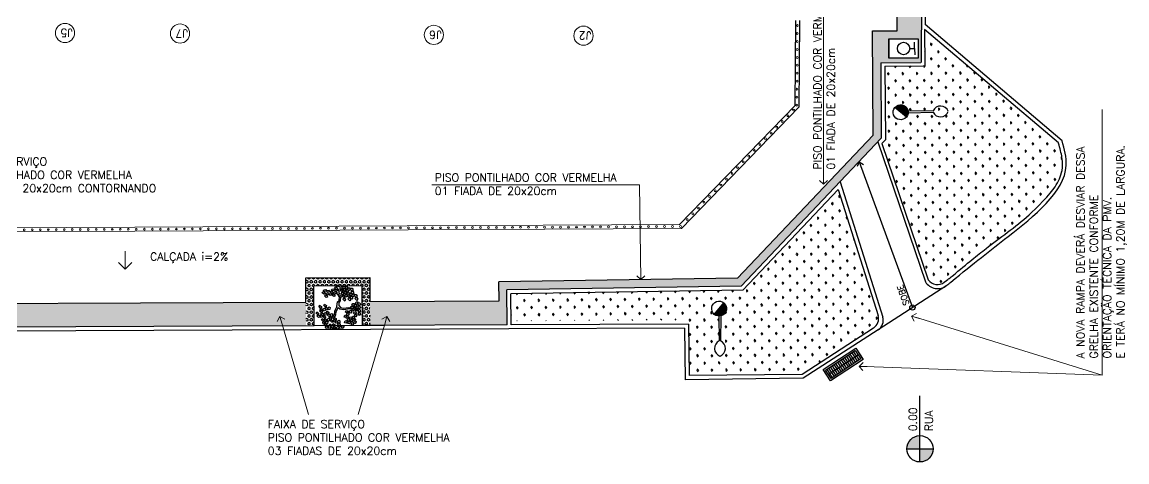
# Model space of a CAD drawing. Extents: x -1057 to 3416, y -340 to 4111.
# Drawn here: x 457.55 to 485.16, y 133.1 to 144.1 of the extents above; entities that cross this region are included whole.
import ezdxf

# ---------------------------------------------------------------- set-up
doc = ezdxf.new("R2010")
doc.units = 0
doc.header["$LTSCALE"] = 50
for name, pattern in [('CONTINU', [0]), ('DGN Style 1', [0.003115, 5.18318e-06, -0.00311]), ('HIDDEN', [9.525, 6.35, -3.175])]:
    doc.linetypes.add(name, pattern=pattern)
doc.layers.add('0.1', color=8, linetype='Continuous', lineweight=13)
doc.layers.add('Margem A3', color=8, linetype='DGN Style 1', lineweight=0)
for name, color, linetype in [('GRAMA', 90, 'Continuous'), ('HAC', 1, 'Continuous'), ('luminaria', 10, 'Continuous'), ('medir projeto', 6, 'Continuous'), ('OK', 96, 'Continuous'), ('Poste de cimento', 7, 'Continuous')]:
    doc.layers.add(name, color=color, linetype=linetype)
doc.styles.add('60x100', font='romans.shx', dxfattribs={"height": 0.2})
doc.styles.add('80X50', font='romans.shx')
doc.styles.get("Standard").update_dxf_attribs({"font": 'romans.shx'})

# ---------------------------------------------------------------- blocks, each defined once
blk = doc.blocks.new('L', base_point=(1.368, 0.591))
at = {"color": 3, "lineweight": -2}
for p, q in [((1.275, 0.567), (1.306, 0.592)), ((1.281, 0.65), (1.312, 0.675)), ((1.294, 0.6), (1.281, 0.65)), ((1.322, 0.591), (1.294, 0.6)), ((1.306, 0.592), (1.336, 0.538)), ((1.312, 0.675), (1.342, 0.621)), ((1.342, 0.621), (1.322, 0.591)), ((1.288, 0.517), (1.275, 0.567)), ((1.317, 0.508), (1.288, 0.517)), ((1.336, 0.538), (1.317, 0.508)), ((1.337, 0.489), (1.356, 0.548)), ((1.376, 0.484), (1.337, 0.489)), ((1.356, 0.548), (1.391, 0.554)), ((1.404, 0.527), (1.376, 0.484)), ((1.391, 0.554), (1.404, 0.527))]:
    blk.add_line(p, q, dxfattribs=at)
blk = doc.blocks.new('Árvore-13')
at = {"color": 3}
for p, q in [((-0.795, 0.302), (-0.961, 0.415)), ((-0.795, 0.406), (-0.953, 0.499)), ((-0.357, 0.349), (-0.795, 0.406)), ((-0.366, 0.227), (-0.795, 0.302)), ((-0.129, 0.105), (-0.366, 0.227)), ((-0.068, 0.19), (-0.357, 0.349)), ((-0.068, -0.036), (-0.129, 0.105)), ((0.029, 0.068), (-0.068, 0.19)), ((0.029, 0.068), (0.318, 0.331)), ((0.116, -0.055), (0.283, 0.133)), ((0.283, 0.133), (0.423, 0.284)), ((0.318, 0.331), (0.405, 0.537)), ((0.405, 0.537), (0.484, 0.659)), ((0.423, 0.284), (0.502, 0.509)), ((0.484, 0.659), (0.572, 0.715)), ((0.502, 0.509), (0.633, 0.668)), ((0.572, 0.715), (0.607, 0.819)), ((0.633, 0.668), (0.782, 0.715)), ((-0.296, -0.392), (-0.418, -0.693)), ((-0.199, -0.449), (-0.313, -0.74)), ((-0.313, -0.74), (-0.243, -0.89)), ((-0.147, -0.299), (-0.296, -0.392)), ((-0.05, -0.383), (-0.199, -0.449)), ((-0.068, -0.036), (-0.147, -0.299)), ((0.116, -0.055), (-0.05, -0.383))]:
    blk.add_line(p, q, dxfattribs=at)
at = {"color": 3, "xscale": 3.048, "yscale": 3.048, "zscale": 3.048}
for p, rotation in [((-0.716, 1.448), 295.0165150851705), ((0.169, 1.448), 190.1248425347958), ((-1.303, 0.884), 347.8021081598379), ((-0.926, 0.959), 295.0165150851705), ((-0.488, 1.26), 295.0165150851705), ((-0.348, 0.687), 295.0165150851705), ((-0.252, 1.138), 295.0165150851705), ((0.353, 0.95), 190.1248425347958), ((0.581, 1.401), 190.1248425347958), ((0.677, 0.781), 190.1248425347958), ((0.852, 1.344), 190.1248425347958), ((1.124, 0.565), 190.1248425347958), ((1.211, 1.147), 190.1248425347958), ((1.317, 0.753), 190.1248425347958), ((-1.443, 0.368), 347.8021081598379), ((-1.128, 0.415), 347.8021081598379), ((-0.848, 0.462), 295.0165150851705), ((0.765, 0.274), 190.1248425347958), ((0.8, -0.299), 190.1248425347958), ((1.203, -0.317), 190.1248425347958), ((1.246, 0.039), 190.1248425347958), ((1.579, 0.114), 190.1248425347958), ((-0.103, -0.899), 66.16076666471405), ((0.502, -1.003), 66.16076666471405), ((-0.453, -1.397), 66.16076666471405), ((-0.015, -1.19), 66.16076666471405), ((0.616, -1.322), 66.16076666471405)]:
    blk.add_blockref('L', p, dxfattribs=dict(at, rotation=rotation))
for p in [(-1.391, -0.308), (-1.233, -0.881), (-1.049, -0.533), (-0.874, -1.134), (-0.848, -0.449), (-0.672, -1.021), (-0.453, -1.04), (-0.445, -0.543)]:
    blk.add_blockref('L', p, dxfattribs=at)
blk = doc.blocks.new('A$C0cdc8d62')
at = {"layer": 'Margem A3', "color": 7, "linetype": 'CONTINU', "lineweight": -2}
blk.add_line((0.521, 0.242), (0.642, 0.242), dxfattribs=at)
blk.add_lwpolyline([(0, 0.002), (0.002, 0.486), (0.73, 0.483), (0.729, 0)], close=True, dxfattribs=at)
blk.add_circle((0.365, 0.243), 0.156, dxfattribs=at)
at = {"layer": 'medir projeto', "color": 7, "linetype": 'CONTINU', "lineweight": -2}
for q in [(0.642, 0.398), (0.642, 0.086)]:
    blk.add_line((0.642, 0.242), q, dxfattribs=at)
blk = doc.blocks.new('_Open90')
at = {"color": 0, "linetype": 'ByBlock', "lineweight": -2}
for p, q in [((0, 0), (-1, 0)), ((-0.5, 0.5), (0, 0)), ((0, 0), (-0.5, -0.5))]:
    blk.add_line(p, q, dxfattribs=at)
blk = doc.blocks.new('A$C27293851')
at = {"layer": 'Margem A3', "color": 7, "linetype": 'CONTINU', "lineweight": -2}
for points in [[(0.336, 0.975), (0.336, 0), (0, 0), (0, 0.975)], [(0.295, 0.934), (0.295, 0.041), (0.041, 0.041), (0.041, 0.934)]]:
    blk.add_lwpolyline(points, close=True, dxfattribs=at)
at = {"layer": 'medir projeto', "color": 7, "linetype": 'CONTINU', "lineweight": -2}
for p, q in [((0.041, 0.881), (0.295, 0.881)), ((0.168, 0.041), (0.168, 0.934)), ((0.041, 0.827), (0.295, 0.827)), ((0.041, 0.773), (0.295, 0.773)), ((0.041, 0.72), (0.295, 0.72)), ((0.041, 0.666), (0.295, 0.666)), ((0.041, 0.613), (0.295, 0.613)), ((0.041, 0.559), (0.295, 0.559)), ((0.041, 0.506), (0.295, 0.506)), ((0.041, 0.452), (0.295, 0.452)), ((0.041, 0.398), (0.295, 0.398)), ((0.041, 0.345), (0.295, 0.345)), ((0.041, 0.291), (0.295, 0.291)), ((0.041, 0.238), (0.295, 0.238)), ((0.041, 0.184), (0.295, 0.184)), ((0.041, 0.131), (0.295, 0.131)), ((0.041, 0.077), (0.295, 0.077))]:
    blk.add_line(p, q, dxfattribs=at)
blk = doc.blocks.new('poste concreto')
at = {"layer": 'Poste de cimento'}
h = blk.add_hatch(color=256, dxfattribs=at)
h.dxf.hatch_style = 1
h.paths.add_polyline_path([(364866.842, 7758015.357), (364866.767, 7758015.418), (364866.676, 7758015.455), (364866.578, 7758015.47), (364866.48, 7758015.455), (364866.39, 7758015.418), (364866.314, 7758015.357), (364866.254, 7758015.282), (364866.216, 7758015.191), (364866.201, 7758015.093), (364866.956, 7758015.093), (364866.94, 7758015.191), (364866.903, 7758015.282)])
for p, q in [((364866.815, 7758015.406), (364867.773, 7758016.191)), ((364866.886, 7758015.322), (364867.818, 7758016.138)), ((364866.216, 7758015.191), (364866.254, 7758015.282)), ((364866.254, 7758015.282), (364866.314, 7758015.357)), ((364866.314, 7758015.357), (364866.39, 7758015.418)), ((364866.39, 7758015.418), (364866.48, 7758015.455)), ((364866.48, 7758015.455), (364866.578, 7758015.47)), ((364866.578, 7758015.47), (364866.676, 7758015.455)), ((364866.676, 7758015.455), (364866.767, 7758015.418)), ((364866.767, 7758015.418), (364866.842, 7758015.357)), ((364866.842, 7758015.357), (364866.903, 7758015.282)), ((364866.903, 7758015.282), (364866.94, 7758015.191)), ((364866.201, 7758015.093), (364866.216, 7758015.191)), ((364866.216, 7758014.995), (364866.201, 7758015.093)), ((364866.956, 7758015.093), (364866.201, 7758015.093)), ((364866.254, 7758014.904), (364866.216, 7758014.995)), ((364866.314, 7758014.829), (364866.254, 7758014.904)), ((364866.39, 7758014.768), (364866.314, 7758014.829)), ((364866.48, 7758014.731), (364866.39, 7758014.768)), ((364866.578, 7758014.716), (364866.48, 7758014.731)), ((364866.676, 7758014.731), (364866.578, 7758014.716)), ((364866.767, 7758014.768), (364866.676, 7758014.731)), ((364866.842, 7758014.829), (364866.767, 7758014.768)), ((364866.903, 7758014.904), (364866.842, 7758014.829)), ((364866.94, 7758014.995), (364866.903, 7758014.904)), ((364866.94, 7758015.191), (364866.956, 7758015.093)), ((364866.956, 7758015.093), (364866.94, 7758014.995))]:
    blk.add_line(p, q, dxfattribs=at)
for centre, start, end in [((364868.17, 7758016.298), 60.7351, 195.0987), ((364867.989, 7758016.511), 245.3971, 19.7607)]:
    blk.add_arc(centre, 0.411, start, end, dxfattribs=at)

msp = doc.modelspace()

# ---------------------------------------------------------------- hatches: boundary and pattern name
at = {"layer": 'GRAMA'}
h = msp.add_hatch(dxfattribs=at)
h.set_pattern_fill('GRASS', color=256, scale=0.01, angle=90.64576)
edge = h.paths.add_edge_path()
edge.add_spline(control_points=[(480.764, 137.72), (480.771, 137.726), (480.779, 137.732), (481.203, 138.092), (481.419, 138.26), (481.817, 138.567), (481.995, 138.703), (482.364, 138.984), (482.55, 139.128), (482.892, 139.433), (483.258, 139.811), (483.457, 140.111), (483.517, 140.247), (483.561, 140.491), (483.559, 140.596), (483.524, 140.825), (483.492, 140.947), (483.457, 141.074), (483.457, 141.076), (483.456, 141.078)], knot_values=[7.308803, 7.308803, 7.308803, 7.308803, 7.338058, 7.338058, 8.153921, 8.153921, 8.780618, 8.780618, 9.407316, 9.407316, 10.057399, 10.057399, 10.577972, 10.577972, 10.952872, 10.952872, 11.327773, 11.327773, 11.333574, 11.333574, 11.333574, 11.333574], degree=3, periodic=0)
edge.add_line((483.456, 141.078), (480.105, 143.92))
edge.add_line((480.105, 143.92), (480.112, 143.007))
edge.add_line((480.112, 143.007), (479.112, 143))
edge.add_line((479.112, 143), (479.127, 141.157))
edge.add_line((479.127, 141.157), (479.042, 141.067))
edge.add_line((479.042, 141.067), (480.201, 137.652))
edge.add_arc((480.427, 137.81), 0.276, 214.9496, 308.8726)
edge.add_spline(control_points=[(480.6, 137.595), (480.685, 137.659), (480.706, 137.675), (480.726, 137.691)], knot_values=[7.181239, 7.181239, 7.181239, 7.181239, 7.260655, 7.260655, 7.260655, 7.260655], degree=3, periodic=0)
edge.add_spline(control_points=[(480.726, 137.691), (480.739, 137.701), (480.751, 137.71), (480.764, 137.72)], knot_values=[7.260655, 7.260655, 7.260655, 7.260655, 7.308803, 7.308803, 7.308803, 7.308803], degree=3, periodic=0)
h.paths.add_polyline_path([(479.695, 141.815), (479.68, 141.768), (479.654, 141.726), (479.617, 141.693), (479.573, 141.671), (479.526, 141.661), (479.478, 141.662), (479.431, 141.677), (479.388, 141.703), (479.356, 141.74), (479.333, 141.783), (479.324, 141.831), (479.325, 141.879), (479.339, 141.926), (479.365, 141.968), (479.402, 142.001), (479.446, 142.024), (479.493, 142.033), (479.541, 142.032), (479.588, 142.017), (479.631, 141.992), (479.664, 141.954), (479.686, 141.911), (479.696, 141.864)], flags=16)
h = msp.add_hatch(dxfattribs=at)
h.set_pattern_fill('GRASS', color=256, scale=0.01, angle=90.64576)
h.paths.add_polyline_path([(477.952, 139.917), (476.415, 138.294), (475.567, 137.399), (469.769, 137.306), (469.772, 136.626), (474.209, 136.647), (474.225, 135.257), (477.047, 135.289), (478.83, 136.446, 0.33711), (478.945, 136.765)])
h.paths.add_polyline_path([(475.158, 136.904), (475.143, 136.857), (475.118, 136.814), (475.08, 136.782), (475.037, 136.759), (475.017, 136.755), (475.01, 136.125, -0.66777), (474.994, 135.746, -0.66777), (474.975, 136.125), (474.962, 136.75), (474.941, 136.751), (474.894, 136.765), (474.852, 136.791), (474.819, 136.828), (474.796, 136.872), (474.787, 136.919), (474.788, 136.967), (474.803, 137.014), (474.828, 137.057), (474.866, 137.089), (474.909, 137.112), (474.957, 137.122), (475.005, 137.12), (475.052, 137.106), (475.094, 137.08), (475.127, 137.043), (475.149, 136.999), (475.159, 136.952)], flags=16)
at = {"layer": 'HAC'}
h = msp.add_hatch(dxfattribs=at)
h.set_pattern_fill('HEX', color=256, scale=0.01, angle=90.06446, style=0)
h.paths.add_polyline_path([(469.668, 137.404), (475.523, 137.498), (476.342, 138.363), (479.026, 141.196), (479.012, 143.081), (480.023, 143.089), (480.048, 149.957), (479.448, 149.979), (479.426, 143.883), (478.806, 143.883), (478.826, 141.275), (475.436, 137.697), (469.465, 137.601), (469.472, 137.125), (466.246, 137.114), (466.249, 136.51), (469.672, 136.526)])
h.paths.add_polyline_path([(479.217, 143.2), (479.215, 143.683), (479.945, 143.684), (479.947, 143.684), (479.947, 143.364), (479.948, 143.201), (479.217, 143.2)], flags=16)
edge = h.paths.add_edge_path(flags=0)
edge.add_arc((479.583, 143.442), 0.0081, 0, 360)
h = msp.add_hatch(dxfattribs=at)
h.set_pattern_fill('HEX', color=256, scale=0.01, angle=90.06446, style=0)
h.paths.add_polyline_path([(464.647, 137.093), (452.247, 137.044), (452.245, 138.044), (452.199, 138.044), (452.056, 137.967), (452.079, 138.044), (450.345, 138.036), (450.346, 137.035), (445.953, 137.015), (445.951, 137.615), (444.051, 137.605), (444.053, 137.005), (437.486, 136.975), (437.484, 137.575), (435.884, 137.568), (435.886, 136.968), (430.288, 136.941), (430.289, 137.541), (428.689, 137.539), (428.688, 136.939), (428.499, 136.938), (428.671, 136.339), (428.888, 136.34), (428.889, 137.34), (429.42, 137.34), (429.428, 137.37), (429.492, 137.34), (429.62, 137.34), (429.632, 137.383), (429.669, 137.389), (429.668, 137.34), (429.682, 137.34), (429.693, 137.377), (429.721, 137.377), (429.743, 137.34), (429.767, 137.34), (429.799, 137.345), (429.799, 137.34), (430.089, 137.341), (430.088, 136.341), (436.088, 136.369), (436.084, 137.369), (437.284, 137.374), (437.288, 136.374), (444.256, 136.406), (444.252, 137.406), (445.752, 137.414), (445.755, 136.414), (450.551, 136.436), (450.546, 137.837), (452.046, 137.843), (452.051, 136.443), (462.799, 136.494), (464.648, 136.502)])
h.paths.add_polyline_path([(429.474, 137.365), (429.447, 137.386), (429.459, 137.412), (429.508, 137.419), (429.53, 137.383), (429.533, 137.389)], flags=16)
h = msp.add_hatch(dxfattribs=at)
h.set_pattern_fill('HEX', color=256, scale=0.01, angle=90.06446, style=0)
h.paths.add_polyline_path([(464.845, 137.503), (465.4, 137.506), (465.408, 137.523), (465.457, 137.529), (465.471, 137.506), (465.485, 137.506), (465.486, 137.508), (465.535, 137.514), (465.539, 137.506), (466.045, 137.509), (466.048, 136.509), (466.248, 136.51), (466.244, 137.71), (464.644, 137.702), (464.648, 136.502), (464.848, 136.503)])
at = {"layer": 'medir projeto', "linetype": 'CONTINU', "lineweight": -2}
h = msp.add_hatch(color=7, dxfattribs=at)
h.dxf.hatch_style = 1
h.paths.add_polyline_path([(479.993, 133.756, 0.414214), (479.664, 133.427), (479.993, 133.427)])
h.paths.add_polyline_path([(479.993, 133.427), (479.993, 133.098, 0.414214), (480.322, 133.427)])

# ---------------------------------------------------------------- linework, layer by layer
at = {"layer": '0.1', "color": 7}
for p, q in [((477.585, 140.043), (477.585, 145.656)), ((484.543, 141.912), (484.543, 135.27)), ((472.986, 140.034), (467.792, 140.034)), ((473.015, 137.658), (472.986, 140.034)), ((460.129, 138.372), (460.129, 137.921)), ((460.129, 137.921), (459.961, 138.087)), ((460.129, 137.921), (460.297, 138.087))]:
    msp.add_line(p, q, dxfattribs=at)
at = {"layer": '0.1', "color": 8, "linetype": 'CONTINU', "lineweight": -2}
for p, q in [((476.878, 144.139), (476.867, 142.011)), ((476.978, 144.139), (476.967, 141.97))]:
    msp.add_line(p, q, dxfattribs=at)
at = {"layer": '0.1', "color": 8}
for p, q in [((473.986, 139.038), (476.867, 142.011)), ((474.029, 138.939), (476.967, 141.97)), ((427.8, 138.707), (474.029, 138.939)), ((427.901, 138.807), (473.986, 139.038))]:
    msp.add_line(p, q, dxfattribs=at)
at = {"layer": '0.1', "color": 7}
for points in [[(479.884, 136.716), (484.543, 135.27)], [(464.052, 136.545), (464.713, 134.287)], [(466.615, 136.545), (465.954, 134.287)], [(478.619, 135.484), (484.543, 135.27)]]:
    msp.add_lwpolyline(points, dxfattribs=at)
at = {"layer": '0.1', "color": 8}
for centre, radius in [((458.625, 143.83), 0.24), ((461.5, 143.816), 0.24), ((467.844, 143.781), 0.24), ((471.583, 143.762), 0.24), ((476.928, 144.015), 0.0225), ((476.926, 143.615), 0.0225), ((476.927, 143.815), 0.0225), ((476.925, 143.415), 0.0225), ((476.922, 143.024), 0.0225), ((476.924, 143.215), 0.0225), ((476.921, 142.824), 0.0225), ((476.92, 142.624), 0.0225), ((476.918, 142.224), 0.0225), ((476.919, 142.424), 0.0225), ((476.917, 142.024), 0.0225), ((476.692, 141.759), 0.0225), ((476.832, 141.903), 0.0225), ((476.412, 141.47), 0.0225), ((476.552, 141.614), 0.0225), ((476.133, 141.181), 0.0225), ((476.273, 141.326), 0.0225), ((475.853, 140.893), 0.0225), ((475.993, 141.037), 0.0225), ((475.573, 140.604), 0.0225), ((475.713, 140.748), 0.0225), ((475.294, 140.316), 0.0225), ((475.433, 140.46), 0.0225), ((475.014, 140.027), 0.0225), ((475.154, 140.171), 0.0225), ((474.734, 139.738), 0.0225), ((474.874, 139.883), 0.0225), ((474.455, 139.45), 0.0225), ((474.594, 139.594), 0.0225), ((474.175, 139.161), 0.0225), ((474.315, 139.305), 0.0225), ((457.607, 138.906), 0.0225), ((457.807, 138.907), 0.0225), ((458.007, 138.908), 0.0225), ((458.207, 138.909), 0.0225), ((458.407, 138.91), 0.0225), ((458.607, 138.911), 0.0225), ((458.807, 138.912), 0.0225), ((459.007, 138.913), 0.0225), ((459.207, 138.914), 0.0225), ((459.407, 138.915), 0.0225), ((459.607, 138.916), 0.0225), ((459.807, 138.917), 0.0225), ((460.007, 138.918), 0.0225), ((460.207, 138.919), 0.0225), ((460.407, 138.92), 0.0225), ((460.607, 138.921), 0.0225), ((460.807, 138.922), 0.0225), ((461.007, 138.923), 0.0225), ((461.207, 138.924), 0.0225), ((461.407, 138.925), 0.0225), ((461.607, 138.926), 0.0225), ((461.807, 138.927), 0.0225), ((462.007, 138.928), 0.0225), ((462.207, 138.929), 0.0225), ((462.407, 138.93), 0.0225), ((462.607, 138.931), 0.0225), ((462.807, 138.932), 0.0225), ((463.007, 138.933), 0.0225), ((463.207, 138.934), 0.0225), ((463.407, 138.935), 0.0225), ((463.607, 138.936), 0.0225), ((463.807, 138.937), 0.0225), ((464.007, 138.938), 0.0225), ((464.207, 138.939), 0.0225), ((464.407, 138.94), 0.0225), ((464.607, 138.941), 0.0225), ((464.807, 138.942), 0.0225), ((465.007, 138.943), 0.0225), ((465.207, 138.944), 0.0225), ((465.407, 138.945), 0.0225), ((465.607, 138.946), 0.0225), ((465.807, 138.947), 0.0225), ((466.007, 138.948), 0.0225), ((466.207, 138.949), 0.0225), ((466.407, 138.95), 0.0225), ((466.607, 138.951), 0.0225), ((466.807, 138.952), 0.0225), ((467.007, 138.953), 0.0225), ((467.207, 138.954), 0.0225), ((467.407, 138.955), 0.0225), ((467.607, 138.956), 0.0225), ((467.807, 138.957), 0.0225), ((468.007, 138.958), 0.0225), ((468.207, 138.959), 0.0225), ((468.407, 138.96), 0.0225), ((468.607, 138.961), 0.0225), ((468.807, 138.962), 0.0225), ((469.007, 138.963), 0.0225), ((469.207, 138.964), 0.0225), ((469.407, 138.965), 0.0225), ((469.607, 138.966), 0.0225), ((469.807, 138.967), 0.0225), ((470.007, 138.968), 0.0225), ((470.207, 138.969), 0.0225), ((470.407, 138.97), 0.0225), ((470.607, 138.971), 0.0225), ((470.807, 138.972), 0.0225), ((471.007, 138.973), 0.0225), ((471.207, 138.974), 0.0225), ((471.407, 138.975), 0.0225), ((471.607, 138.976), 0.0225), ((471.807, 138.977), 0.0225), ((472.007, 138.978), 0.0225), ((472.207, 138.979), 0.0225), ((472.407, 138.98), 0.0225), ((472.607, 138.981), 0.0225), ((472.808, 138.982), 0.0225), ((473.008, 138.983), 0.0225), ((473.208, 138.985), 0.0225), ((473.408, 138.986), 0.0225), ((473.608, 138.987), 0.0225), ((473.808, 138.988), 0.0225), ((474.008, 138.989), 0.0225)]:
    msp.add_circle(centre, radius, dxfattribs=at)
at = {"layer": 'Margem A3', "color": 7, "linetype": 'CONTINU', "lineweight": -2}
for p, q in [((480.19, 160.318), (480.126, 144.043)), ((480.073, 156.695), (480.023, 143.092)), ((483.456, 141.078), (480.105, 143.92)), ((480.105, 143.92), (480.112, 143.007)), ((483.545, 141.13), (480.126, 144.043)), ((479.012, 143.081), (480.012, 143.089)), ((479.012, 143.081), (479.026, 141.196)), ((479.112, 143), (480.112, 143.007)), ((479.112, 143), (479.127, 141.157)), ((475.436, 137.697), (478.826, 141.275)), ((475.523, 137.498), (479.026, 141.196)), ((478.941, 141.106), (480.129, 137.605)), ((479.042, 141.067), (479.127, 141.157)), ((479.042, 141.067), (480.201, 137.652)), ((478.469, 140.608), (478.424, 140.485)), ((478.469, 140.608), (479.804, 136.96)), ((478.469, 140.608), (478.582, 140.543)), ((477.996, 140.109), (479.063, 136.723)), ((475.567, 137.399), (477.952, 139.917)), ((477.952, 139.917), (478.945, 136.765)), ((475.436, 137.697), (469.465, 137.601)), ((480.661, 137.516), (478.948, 136.404)), ((475.523, 137.498), (469.668, 137.404)), ((469.672, 136.526), (469.668, 137.404)), ((475.567, 137.399), (469.769, 137.306)), ((469.772, 136.526), (469.769, 137.306)), ((466.046, 137.109), (466.046, 137.109)), ((462.799, 136.494), (452.051, 136.443)), ((464.849, 136.503), (462.799, 136.494)), ((464.849, 136.503), (462.799, 136.494)), ((469.719, 136.426), (462.799, 136.394)), ((469.672, 136.526), (466.049, 136.509)), ((466.605, 136.511), (466.049, 136.509)), ((474.111, 136.447), (469.719, 136.426)), ((474.21, 136.547), (469.772, 136.526)), ((469.772, 136.526), (469.772, 136.526)), ((474.111, 136.447), (474.126, 135.156)), ((474.21, 136.547), (474.225, 135.257)), ((478.83, 136.446), (477.047, 135.289)), ((462.799, 136.394), (452.052, 136.343)), ((478.948, 136.403), (477.077, 135.19)), ((477.077, 135.19), (474.126, 135.156)), ((477.047, 135.289), (474.225, 135.257))]:
    msp.add_line(p, q, dxfattribs=at)
for points in [[(428.688, 136.939), (428.689, 137.539), (430.289, 137.541), (430.288, 136.941), (435.886, 136.968), (435.884, 137.568), (437.484, 137.575), (437.486, 136.975), (444.053, 137.005), (444.051, 137.605), (445.951, 137.615), (445.953, 137.015), (450.346, 137.035), (450.345, 138.036), (452.245, 138.044), (452.247, 137.044), (464.647, 137.093), (464.644, 137.702), (466.244, 137.71), (466.246, 137.114), (469.472, 137.125), (469.465, 137.601)], [(464.848, 136.503), (464.845, 137.503), (466.045, 137.509), (466.048, 136.509), (464.848, 136.503)]]:
    msp.add_lwpolyline(points, dxfattribs=at)
msp.add_circle((479.804, 136.96), 0.0658, dxfattribs=at)
for centre, radius, start, end in [((480.434, 137.789), 0.356, 211.2004, 309.6436), ((480.427, 137.81), 0.276, 214.9496, 308.8726), ((478.678, 136.681), 0.28, 302.9672, 17.4851), ((478.796, 136.638), 0.28, 302.9672, 17.4851)]:
    msp.add_arc(centre, radius, start, end, dxfattribs=at)
for points, knots in [([(480.661, 137.516), (480.697, 137.543), (480.733, 137.57), (480.767, 137.596), (481.349, 138.079), (482.283, 138.805), (483.848, 140.03), (483.602, 140.923), (483.545, 141.13)], [7.165202, 7.165202, 7.165202, 7.165202, 7.234074, 7.234074, 7.234074, 8.692276, 10.742371, 11.359258, 11.359258, 11.359258, 11.359258]), ([(480.6, 137.595), (480.685, 137.659), (480.706, 137.675), (480.726, 137.691), (480.739, 137.701), (480.751, 137.71), (480.764, 137.72), (480.771, 137.726), (480.779, 137.732), (481.203, 138.092), (481.419, 138.26), (481.817, 138.567), (481.995, 138.703), (482.364, 138.984), (482.55, 139.128), (482.892, 139.433), (483.258, 139.811), (483.457, 140.111), (483.517, 140.247), (483.561, 140.491), (483.559, 140.596), (483.524, 140.825), (483.492, 140.947), (483.457, 141.074), (483.457, 141.076), (483.456, 141.078)], [7.181239, 7.181239, 7.181239, 7.181239, 7.260655, 7.260655, 7.260655, 7.308803, 7.308803, 7.308803, 7.338058, 7.338058, 8.153921, 8.153921, 8.780618, 8.780618, 9.407316, 9.407316, 10.057399, 10.057399, 10.577972, 10.577972, 10.952872, 10.952872, 11.327773, 11.327773, 11.333574, 11.333574, 11.333574, 11.333574])]:
    msp.add_open_spline(points, degree=3, knots=knots, dxfattribs=at)
at = {"layer": 'medir projeto', "color": 7, "linetype": 'CONTINU', "lineweight": -2}
for p, q in [((479.426, 143.883), (479.459, 152.867)), ((479.993, 133.756), (479.993, 134.752)), ((479.993, 133.098), (479.993, 133.756)), ((479.664, 133.427), (480.322, 133.427))]:
    msp.add_line(p, q, dxfattribs=at)
msp.add_lwpolyline([(478.826, 141.275), (478.806, 143.883), (479.426, 143.883)], dxfattribs=at)
msp.add_lwpolyline([(479.217, 143.2), (479.215, 143.681), (479.946, 143.684), (479.948, 143.203)], close=True, dxfattribs=at)
msp.add_circle((479.993, 133.427), 0.329, dxfattribs=at)

# ---------------------------------------------------------------- block references
at = {"layer": '0.1', "color": 7, "yscale": 0.2, "zscale": 0.2}
for p, xscale, rotation in [((477.585, 140.043), -0.2, 89.99999999997435), ((473.015, 137.658), -0.2, 89.99999999997435), ((463.996, 136.737), 0.2, 106.3148539324287), ((466.671, 136.737), -0.2, 253.6851460675713), ((479.778, 136.749), 0.2, 162.7528019848616), ((478.469, 135.487), 0.2, 178.9406641918105)]:
    msp.add_blockref('_Open90', p, dxfattribs=dict(at, xscale=xscale, rotation=rotation))
at = {"layer": 'luminaria', "xscale": 0.4999999999999998, "yscale": 0.4999999999999998, "zscale": 0.4999999999999998}
for p, rotation in [((-2630933.998, -2855667.041), 320.0344472638798), ((-2855333.915, 2631550.443), 230.0344472638798)]:
    msp.add_blockref('poste concreto', p, dxfattribs=dict(at, rotation=rotation))
at = {"layer": 'medir projeto', "color": 7, "linetype": 'CONTINU', "lineweight": -2}
for name, p, rotation in [('A$C0cdc8d62', (479.219, 143.197), 0.2529043354353321), ('A$C27293851', (477.574, 135.407), 303.3032947109581)]:
    msp.add_blockref(name, p, dxfattribs=dict(at, rotation=rotation))
at = {"layer": 'OK', "color": 3, "linetype": 'HIDDEN', "xscale": 0.3107660917594164, "yscale": 0.3107660917594164, "zscale": 0.3107660917594164, "rotation": 196.6362105508732}
msp.add_blockref('Árvore-13', (465.458, 136.983), dxfattribs=at)

# ---------------------------------------------------------------- texts
at = {"layer": '0.1', "color": 7}
for s, p in [('J5', (458.816, 143.931)), ('J7', (461.691, 143.916)), ('J6', (468.035, 143.881)), ('J2', (471.774, 143.863))]:
    msp.add_text(s, height=0.2, rotation=179.7175, dxfattribs=at).set_placement(p)
at = {"layer": '0.1', "color": 7, "style": '80X50'}
msp.add_text('CALÇADA i=2%%%', height=0.2, dxfattribs=at).set_placement((460.75, 138.134))
for s, p in [('0.00', (479.915, 133.864)), ('RUA', (480.312, 133.864))]:
    msp.add_text(s, height=0.2, rotation=89.7175, dxfattribs=at).set_placement(p)
at = {"layer": '0.1', "color": 7, "insert": (477.333, 140.41), "char_height": 0.2, "attachment_point": 1, "rotation": 90, "style": '60x100'}
msp.add_mtext('PISO PONTILHADO COR VERMELHA \\P01 FIADA DE 20x20cm', dxfattribs=at)
at = {"layer": '0.1', "color": 7, "insert": (483.903, 135.686), "char_height": 0.2, "width": 6.71392, "attachment_point": 1, "rotation": 90, "style": '60x100'}
msp.add_mtext('A NOVA RAMPA DEVERÁ DESVIAR DESSA\\PGRELHA EXISTENTE CONFORME\\PORIENTAÇÃO TÉCNICA DA PMV.\\PE TERÁ NO MÍNIMO 1,20M DE LARGURA.', dxfattribs=at)
at = {"layer": '0.1', "color": 7, "char_height": 0.2, "attachment_point": 1, "style": '60x100'}
for s, insert in [('FAIXA DE SERVIÇO\\PPISO PONTILHADO COR VERMELHA \\P01 FIADA DE 20x20cm CONTORNANDO\\PA ÁRVORE', (455.752, 140.713)), ('PISO PONTILHADO COR VERMELHA \\P01 FIADA DE 20x20cm', (467.867, 140.313)), ('FAIXA DE SERVIÇO\\PPISO PONTILHADO COR VERMELHA \\P03 FIADAS DE 20x20cm', (463.693, 134.143))]:
    msp.add_mtext(s, dxfattribs=dict(at, insert=insert))
at = {"layer": 'Margem A3', "color": 7, "linetype": 'CONTINU', "lineweight": -2}
msp.add_text('SOBE', height=0.15, rotation=109.6122, dxfattribs=at).set_placement((479.733, 137.048))

doc.saveas('drawing.dxf')
